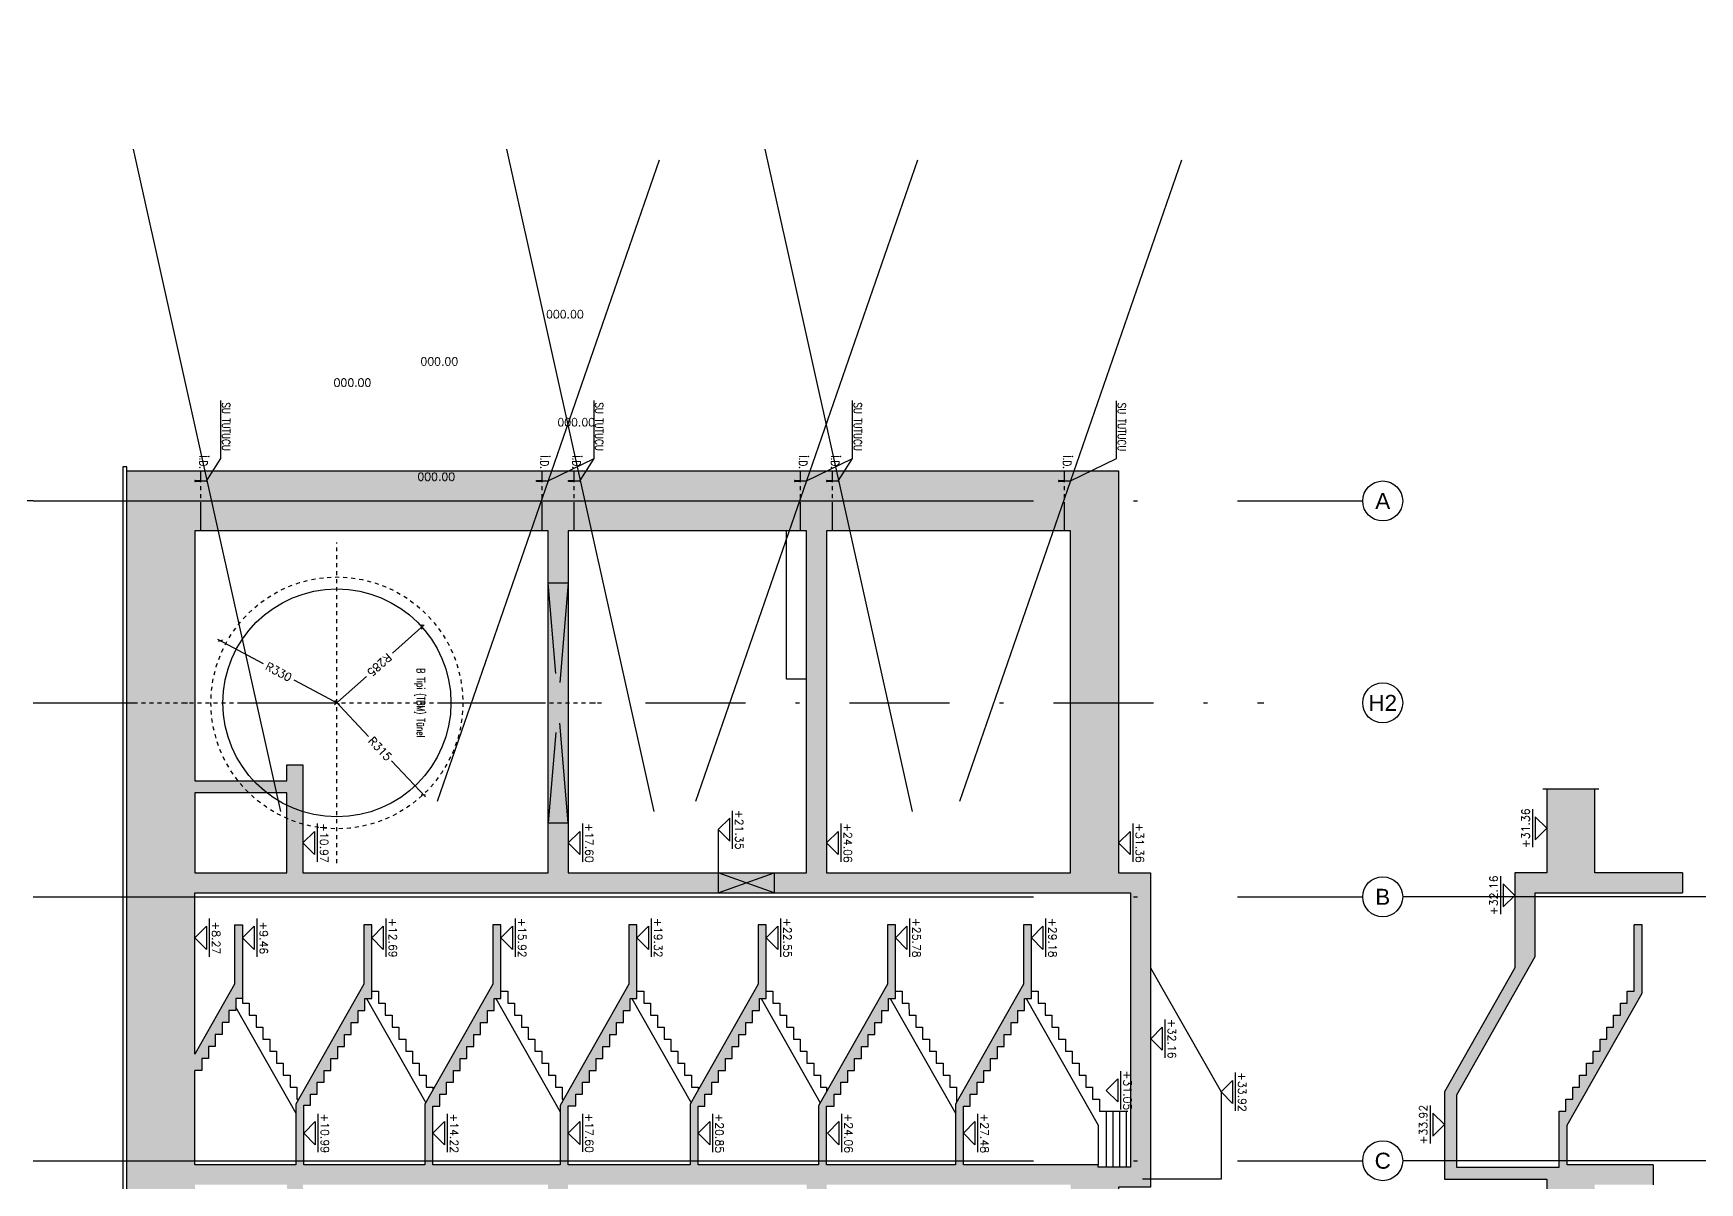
# Model space of a CAD drawing. Header units: millimetres. Extents: x 400392 to 401186, y 4543812 to 4544115.
# Drawn here: x 400827.05 to 400868.7, y 4544017.39 to 4544046.14 of the extents above; entities that cross this region are included whole.
import ezdxf
from ezdxf.enums import TextEntityAlignment as Align

# ---------------------------------------------------------------- set-up
doc = ezdxf.new("R2010")
doc.units = ezdxf.units.MM
for name, pattern in [('ACAD_ISO05W100', [33, 24, -3, 0, -3, 0, -3]), ('AKS', [3, 2.5, -0.25, 0, -0.25]), ('CIZGI', [0.4, 0.25, -0.15]), ('CONTINU', [0]), ('DASHDOT2', [0.5, 0.25, -0.125, 0, -0.125]), ('HIDDEN', [0.375, 0.25, -0.125])]:
    doc.linetypes.add(name, pattern=pattern)
for name, color, linetype in [('aks prota', 2, 'AKS'), ('caks prota', 4, 'Continuous'), ('görünüş prota', 4, 'Continuous'), ('inşaat derzi prota', 11, 'Continuous'), ('kesit prota', 1, 'Continuous'), ('kesit tarama prota', 252, 'Continuous'), ('kot prota', 4, 'Continuous'), ('lkolon prota', 4, 'Continuous'), ('merdiven prota', 2, 'Continuous'), ('not prota', 2, 'Continuous'), ('not yazısı prota', 6, 'Continuous'), ('not çizgisi prota', 4, 'Continuous'), ('PRT-AL-TUNEL_EKSENI', 14, 'DASHDOT2'), ('PRT-CST-rc_level', 6, 'Continuous'), ('PRT-CST-rc_levermark', 4, 'Continuous'), ('st_s_su tutucu', 2, 'Continuous'), ('st_s_ölçü', 4, 'Continuous'), ('taks prota', 7, 'Continuous')]:
    doc.layers.add(name, color=color, linetype=linetype)
doc.styles.add('OLCU', font='romanstw.shx')
doc.styles.get("Standard").update_dxf_attribs({"font": 'Arial.ttf'})
doc.styles.add('TAKS', font='Arial Unicode.ttf')
doc.styles.add('TEXT250', font='romanstw.shx', dxfattribs={"width": 0.8, "height": 25})
doc.styles.add('TSIMPLEX', font='romanstw.shx')
doc.dimstyles.new('1-100', dxfattribs={"dimscale": 0.5, "dimtxt": 2, "dimasz": 7.5, "dimexe": 3, "dimexo": 5, "dimgap": 5, "dimtad": 3, "dimdec": 1, "dimlfac": 2, "dimzin": 9, "dimdsep": 46, "dimtxsty": 'Standard', "dimblk": 'OBLIQUE', "dimcen": 0.09, "dimclrd": 3, "dimclre": 3, "dimclrt": 1, "dimadec": 3, "dimazin": 0, "dimtfac": 1, "dimtdec": 1, "dimtofl": 0, "dimtmove": 0, "dimatfit": 3, "dimfxl": 4, "dimtolj": 1, "dimtzin": 0, "dimarcsym": 0})
doc.dimstyles.new('1-50', dxfattribs={"dimtxt": 10, "dimasz": 4, "dimexe": 4, "dimexo": 8, "dimgap": 4, "dimtad": 1, "dimdec": 1, "dimrnd": 0.05, "dimzin": 9, "dimdsep": 46, "dimtxsty": 'OLCU', "dimblk1": 'OBLIQUE', "dimblk2": 'OBLIQUE', "dimsah": 1, "dimcen": 2, "dimdle": 4, "dimclrd": 4, "dimclre": 4, "dimclrt": 3, "dimadec": 1, "dimazin": 0, "dimtfac": 1, "dimtdec": 1, "dimtix": 1, "dimtmove": 2, "dimatfit": 3, "dimldrblk": 'OBLIQUE', "dimfxl": 1, "dimtvp": 1, "dimtolj": 1, "dimtzin": 1, "dimarcsym": 0})

# ---------------------------------------------------------------- blocks, each defined once
blk = doc.blocks.new('_Oblique')
at = {"layer": 'st_s_ölçü', "lineweight": -2}
blk.add_line((-0.5, -0.5), (0.5, 0.5), dxfattribs=at)
blk = doc.blocks.new('*D49')
at = {"layer": 'Defpoints', "color": 0, "transparency": 16777216}
for p in [(-455.8, 109.6), (-265.8, -102.9)]:
    blk.add_point(p, dxfattribs=at)
at = {"layer": 'st_s_ölçü', "color": 4, "lineweight": -2, "transparency": 16777216}
for p, q in [((-461.1, 115.6), (-389.9, 36)), ((-260.5, -108.8), (-331.6, -29.2))]:
    blk.add_line(p, q, dxfattribs=at)
at = {"layer": 'st_s_ölçü', "color": 4, "lineweight": -2, "transparency": 16777216, "xscale": 8, "yscale": 8, "zscale": 8, "rotation": 131.8058995973175}
blk.add_blockref('_Oblique', (-455.8, 109.6), dxfattribs=at)
at = {"layer": 'st_s_ölçü', "color": 3, "transparency": 16777216, "insert": (-360.8, 3.4), "char_height": 20, "attachment_point": 5, "rotation": 311.8059, "style": 'OLCU'}
blk.add_mtext('\\A1;R285', dxfattribs=at)
blk = doc.blocks.new('*D50')
at = {"layer": 'Defpoints', "color": 0, "transparency": 16777216}
for p in [(-36.3, 113), (-265.8, -102.9)]:
    blk.add_point(p, dxfattribs=at)
at = {"layer": 'st_s_ölçü', "color": 4, "lineweight": -2, "transparency": 16777216}
for p, q in [((-30.5, 118.4), (-120.6, 33.7)), ((-271.6, -108.3), (-181.5, -23.6))]:
    blk.add_line(p, q, dxfattribs=at)
at = {"layer": 'st_s_ölçü', "color": 4, "lineweight": -2, "transparency": 16777216, "xscale": 8, "yscale": 8, "zscale": 8, "rotation": 43.24583088137385}
blk.add_blockref('_Oblique', (-36.3, 113), dxfattribs=at)
at = {"layer": 'st_s_ölçü', "color": 3, "transparency": 16777216, "insert": (-151.1, 5.1), "char_height": 20, "attachment_point": 5, "rotation": 43.2458, "style": 'OLCU'}
blk.add_mtext('\\A1;R315', dxfattribs=at)
blk = doc.blocks.new('*D51')
at = {"layer": 'Defpoints', "color": 0, "transparency": 16777216}
for p in [(-265.8, -102.9), (-421, -394.1)]:
    blk.add_point(p, dxfattribs=at)
at = {"layer": 'lkolon prota', "color": 4, "lineweight": -2, "transparency": 16777216}
for p, q in [((-262, -95.8), (-322.9, -209.9)), ((-424.8, -401.1), (-364, -287))]:
    blk.add_line(p, q, dxfattribs=at)
at = {"layer": 'lkolon prota', "color": 4, "lineweight": -2, "transparency": 16777216, "xscale": 8, "yscale": 8, "zscale": 8, "rotation": 241.9351701811658}
blk.add_blockref('_Oblique', (-421, -394.1), dxfattribs=at)
at = {"layer": 'lkolon prota', "color": 3, "transparency": 16777216, "insert": (-343.4, -248.5), "char_height": 20, "attachment_point": 5, "rotation": 61.9352, "style": 'OLCU'}
blk.add_mtext('\\A1;R330', dxfattribs=at)
blk = doc.blocks.new('KOTK5')
at = {"layer": 'PRT-CST-rc_levermark'}
blk.add_line((217, 160), (-213, 160), dxfattribs=at)
blk.add_lwpolyline([(130, 130), (-130, 130), (0, 0)], close=True, dxfattribs=at)
at = {"layer": 'PRT-CST-rc_level', "style": 'OLCU'}
blk.add_attdef('000.00', text='', height=90, dxfattribs=at).set_placement((0, 193), align=Align.CENTER)
blk = doc.blocks.new('D')
at = {"layer": 'st_s_su tutucu', "linetype": 'CONTINU', "ltscale": 0.2}
for p, q in [((-39987.8, 52508.2), (-39992.6, 52508.2)), ((-39992.6, 52508.2), (-39992.6, 52507.4)), ((-39992.6, 52507.4), (-39990.6, 52506.1)), ((-39990.6, 52498.5), (-39991.5, 52498.5)), ((-39991.5, 52498.5), (-39991.5, 52497.9)), ((-39991.5, 52497.9), (-39990.6, 52497.9)), ((-39990.6, 52488.5), (-39991.5, 52488.5)), ((-39991.5, 52488.5), (-39991.5, 52487.9)), ((-39991.5, 52487.9), (-39990.6, 52487.9)), ((-39990.6, 52506.1), (-39990.6, 52498.5)), ((-39990.6, 52497.9), (-39990.6, 52488.5)), ((-39990.6, 52487.9), (-39990.6, 52478.7)), ((-39989.8, 52506.1), (-39987.8, 52507.4)), ((-39989.8, 52498.5), (-39989.8, 52506.1)), ((-39988.9, 52498.5), (-39989.8, 52498.5)), ((-39989.8, 52488.5), (-39989.8, 52497.9)), ((-39989.8, 52497.9), (-39988.9, 52497.9)), ((-39988.9, 52488.5), (-39989.8, 52488.5)), ((-39989.8, 52478.7), (-39989.8, 52487.9)), ((-39989.8, 52487.9), (-39988.9, 52487.9)), ((-39988.9, 52497.9), (-39988.9, 52498.5)), ((-39988.9, 52487.9), (-39988.9, 52488.5)), ((-39987.8, 52507.4), (-39987.8, 52508.2)), ((-39992.6, 52449), (-39990.6, 52450.3)), ((-39992.6, 52448.2), (-39992.6, 52449)), ((-39987.8, 52448.2), (-39992.6, 52448.2)), ((-39990.6, 52478.7), (-39991.9, 52478.7)), ((-39991.9, 52478.7), (-39991.9, 52477.7)), ((-39991.9, 52477.7), (-39990.6, 52477.7)), ((-39991.5, 52467.9), (-39991.5, 52468.5)), ((-39991.5, 52468.5), (-39990.6, 52468.5)), ((-39990.6, 52467.9), (-39991.5, 52467.9)), ((-39991.5, 52457.9), (-39991.5, 52458.5)), ((-39991.5, 52458.5), (-39990.6, 52458.5)), ((-39990.6, 52457.9), (-39991.5, 52457.9)), ((-39990.6, 52468.5), (-39990.6, 52477.7)), ((-39990.6, 52458.5), (-39990.6, 52467.9)), ((-39990.6, 52450.3), (-39990.6, 52457.9)), ((-39988.5, 52478.7), (-39989.8, 52478.7)), ((-39989.8, 52477.7), (-39988.5, 52477.7)), ((-39989.8, 52477.7), (-39989.8, 52468.5)), ((-39989.8, 52468.5), (-39988.9, 52468.5)), ((-39988.9, 52467.9), (-39989.8, 52467.9)), ((-39989.8, 52467.9), (-39989.8, 52458.5)), ((-39989.8, 52458.5), (-39988.9, 52458.5)), ((-39988.9, 52457.9), (-39989.8, 52457.9)), ((-39989.8, 52457.9), (-39989.8, 52450.3)), ((-39989.8, 52450.3), (-39987.8, 52449)), ((-39988.9, 52468.5), (-39988.9, 52467.9)), ((-39988.9, 52458.5), (-39988.9, 52457.9)), ((-39988.5, 52477.7), (-39988.5, 52478.7)), ((-39987.8, 52449), (-39987.8, 52448.2))]:
    blk.add_line(p, q, dxfattribs=at)
blk = doc.blocks.new('A$C127942D9')
at = {"layer": 'aks prota', "ltscale": 2}
blk.add_line((-265.793, -631.684), (-265.793, 559.681), dxfattribs=at)
at = {"layer": 'aks prota'}
blk.add_line((135.187, -102.854), (-666.774, -102.854), dxfattribs=at)
at = {"layer": 'görünüş prota', "color": 6, "linetype": 'CIZGI', "ltscale": 2}
blk.add_circle((-265.793, -102.854), 315, dxfattribs=at)
at = {"layer": 'görünüş prota', "color": 6}
blk.add_circle((-265.793, -102.854), 285, dxfattribs=at)
at = {"layer": 'not prota', "style": 'TEXT250', "width": 0.7}
blk.add_text('B Tipi (TBM) Tünel', height=20, dxfattribs=at).set_placement((-265.793, 106.819), align=Align.MIDDLE_CENTER)
at = {"layer": 'lkolon prota'}
dim = blk.add_radius_dim(center=(-265.793, -102.854), mpoint=(-421.048, -394.051), dimstyle='1-100', dxfattribs=at)
dim.commit()
dim.dimension.update_dxf_attribs({"geometry": '*D51', "text_midpoint": (-343.421, -248.453), "dimtype": 132})
at = {"layer": 'st_s_ölçü'}
for mpoint, picture, middle in [((-455.777, 109.587), '*D49', (-360.785, 3.366)), ((-36.341, 112.962), '*D50', (-151.067, 5.054))]:
    dim = blk.add_radius_dim(center=(-265.793, -102.854), mpoint=mpoint, dimstyle='1-100', dxfattribs=at)
    dim.commit()
    dim.dimension.update_dxf_attribs({"geometry": picture, "text_midpoint": middle, "dimtype": 132})

msp = doc.modelspace()

# ---------------------------------------------------------------- hatches: boundary and pattern name
at = {"layer": 'kesit tarama prota'}
h = msp.add_hatch(color=256, dxfattribs=at)
h.dxf.hatch_style = 1
h.paths.add_polyline_path([(400854.17557, 4544007.29349), (400854.17557, 4544017.28349), (400854.97557, 4544017.28349), (400854.97557, 4544025.14349), (400854.17557, 4544025.14349), (400854.17557, 4544035.19349), (400829.38557, 4544035.19349), (400829.38557, 4544007.29349)])
h.paths.add_polyline_path([(400831.08557, 4544025.14349), (400831.08557, 4544027.14349), (400833.38557, 4544027.14349), (400833.38557, 4544025.14349)], flags=16)
h.paths.add_polyline_path([(400831.08557, 4544024.64349), (400854.47557, 4544024.64349), (400854.47557, 4544017.78346), (400853.66628, 4544017.78346), (400853.66628, 4544017.84349), (400852.97557, 4544017.84349), (400850.29557, 4544017.84349), (400850.29557, 4544019.30349), (400850.46557, 4544019.30349), (400850.46557, 4544019.60349), (400850.63557, 4544019.60349), (400850.63557, 4544019.90349), (400850.80557, 4544019.90349), (400850.80557, 4544020.20349), (400850.97557, 4544020.20349), (400850.97557, 4544020.50349), (400851.14557, 4544020.50349), (400851.14557, 4544020.80349), (400851.31557, 4544020.80349), (400851.31557, 4544021.10349), (400851.48557, 4544021.10349), (400851.48557, 4544021.40349), (400851.65557, 4544021.40349), (400851.65557, 4544021.70349), (400851.82557, 4544021.70349), (400851.82557, 4544022.00349), (400851.99557, 4544022.00349), (400851.99557, 4544023.84349), (400851.79557, 4544023.84349), (400851.79557, 4544022.35622), (400850.09557, 4544019.35622), (400850.09557, 4544017.84349), (400846.87557, 4544017.84349), (400846.87557, 4544019.30349), (400847.06557, 4544019.30349), (400847.06559, 4544019.60349), (400847.23557, 4544019.60349), (400847.23557, 4544019.90349), (400847.40557, 4544019.90349), (400847.40557, 4544020.20349), (400847.57557, 4544020.20349), (400847.57564, 4544020.50349), (400847.74566, 4544020.50349), (400847.74557, 4544020.80349), (400847.91557, 4544020.80349), (400847.91557, 4544021.10349), (400848.08569, 4544021.10349), (400848.08569, 4544021.40349), (400848.25557, 4544021.40349), (400848.25557, 4544021.70349), (400848.42557, 4544021.70349), (400848.42557, 4544022.00349), (400848.59557, 4544022.00349), (400848.59574, 4544023.84349), (400848.39566, 4544023.84349), (400848.39566, 4544022.35524), (400846.67557, 4544019.3198), (400846.67557, 4544017.84349), (400843.66557, 4544017.84349), (400843.66557, 4544019.30349), (400843.83557, 4544019.30349), (400843.83557, 4544019.60349), (400844.00557, 4544019.60349), (400844.00557, 4544019.90349), (400844.17557, 4544019.90349), (400844.17557, 4544020.20349), (400844.34557, 4544020.20349), (400844.34557, 4544020.50349), (400844.51557, 4544020.50349), (400844.51557, 4544020.80349), (400844.68557, 4544020.80349), (400844.68557, 4544021.10349), (400844.85557, 4544021.10349), (400844.85557, 4544021.40349), (400845.02557, 4544021.40349), (400845.02557, 4544021.70349), (400845.19557, 4544021.70349), (400845.19557, 4544022.00349), (400845.36557, 4544022.00349), (400845.36557, 4544023.84349), (400845.16557, 4544023.84349), (400845.16557, 4544022.35622), (400843.46557, 4544019.35622), (400843.46557, 4544017.84349), (400840.41557, 4544017.84349), (400840.41557, 4544019.31349), (400840.60557, 4544019.31349), (400840.60557, 4544019.60349), (400840.77557, 4544019.60349), (400840.77557, 4544019.90349), (400840.94557, 4544019.90349), (400840.94557, 4544020.20349), (400841.11557, 4544020.20349), (400841.11557, 4544020.50349), (400841.28557, 4544020.50349), (400841.28557, 4544020.80349), (400841.45557, 4544020.80349), (400841.45557, 4544021.10349), (400841.62557, 4544021.10349), (400841.62557, 4544021.40349), (400841.79557, 4544021.40349), (400841.79557, 4544021.70349), (400841.96557, 4544021.70349), (400841.96557, 4544022.00349), (400842.13557, 4544022.00349), (400842.13557, 4544023.84349), (400841.93557, 4544023.84349), (400841.93557, 4544022.35622), (400840.21557, 4544019.32093), (400840.21557, 4544017.84349), (400837.03557, 4544017.84349), (400837.03557, 4544019.30349), (400837.20557, 4544019.30349), (400837.20557, 4544019.60349), (400837.37557, 4544019.60349), (400837.37557, 4544019.90349), (400837.54557, 4544019.90349), (400837.54557, 4544020.20349), (400837.71557, 4544020.20349), (400837.71557, 4544020.50349), (400837.88557, 4544020.50349), (400837.88557, 4544020.80349), (400838.05557, 4544020.80349), (400838.05557, 4544021.10349), (400838.22557, 4544021.10349), (400838.22557, 4544021.40349), (400838.39557, 4544021.40349), (400838.39557, 4544021.70349), (400838.56557, 4544021.70349), (400838.56557, 4544022.00349), (400838.73557, 4544022.00349), (400838.73557, 4544023.84349), (400838.53557, 4544023.84349), (400838.53557, 4544022.35622), (400836.83557, 4544019.35622), (400836.83557, 4544017.84349), (400833.80557, 4544017.84349), (400833.80557, 4544019.32849), (400833.97557, 4544019.32849), (400833.97557, 4544019.60349), (400834.14557, 4544019.60349), (400834.14557, 4544019.90349), (400834.31557, 4544019.90349), (400834.31557, 4544020.20349), (400834.48557, 4544020.20349), (400834.48557, 4544020.50349), (400834.65557, 4544020.50349), (400834.65557, 4544020.80349), (400834.82557, 4544020.80349), (400834.82557, 4544021.10349), (400834.99557, 4544021.10349), (400834.99557, 4544021.40349), (400835.16557, 4544021.40349), (400835.16557, 4544021.70349), (400835.33557, 4544021.70349), (400835.33557, 4544022.00349), (400835.50557, 4544022.00349), (400835.50557, 4544023.84349), (400835.30557, 4544023.84349), (400835.30557, 4544022.35622), (400833.60557, 4544019.35622), (400833.60557, 4544017.84349), (400831.08557, 4544017.84349), (400831.08557, 4544020.20349), (400831.25557, 4544020.20349), (400831.25557, 4544020.50349), (400831.42557, 4544020.50349), (400831.42557, 4544020.80349), (400831.59557, 4544020.80349), (400831.59557, 4544021.10349), (400831.76557, 4544021.10349), (400831.76557, 4544021.40349), (400831.93557, 4544021.40349), (400831.93557, 4544021.70349), (400832.10557, 4544021.70349), (400832.10557, 4544022.00349), (400832.27557, 4544022.00349), (400832.27557, 4544023.84349), (400832.07557, 4544023.84349), (400832.07557, 4544022.35622), (400831.08557, 4544020.60916)], flags=16)
h.paths.add_polyline_path([(400831.08557, 4544027.44349), (400831.08557, 4544033.69349), (400839.91557, 4544033.69349), (400839.91557, 4544025.14349), (400833.78557, 4544025.14349), (400833.78557, 4544027.84349), (400833.38557, 4544027.84349), (400833.38557, 4544027.44349)], flags=16)
h.paths.add_polyline_path([(400831.08557, 4544017.34349), (400833.38557, 4544017.34349), (400833.38557, 4544015.34349), (400831.08557, 4544015.34349)], flags=16)
h.paths.add_polyline_path([(400833.78557, 4544017.34349), (400839.91557, 4544017.34349), (400839.91557, 4544008.79349), (400831.08557, 4544008.79349), (400831.08557, 4544015.04349), (400833.38557, 4544015.04349), (400833.38557, 4544014.64349), (400833.78557, 4544014.64349)], flags=16)
h.paths.add_polyline_path([(400840.41557, 4544025.14349), (400840.41557, 4544033.69349), (400846.37557, 4544033.69349), (400846.37557, 4544025.14349)], flags=16)
h.paths.add_polyline_path([(400840.41557, 4544017.34349), (400846.37557, 4544017.34349), (400846.37557, 4544008.79349), (400840.41557, 4544008.79349)], flags=16)
h.paths.add_polyline_path([(400846.87557, 4544025.14349), (400846.87557, 4544033.69349), (400852.97557, 4544033.69349), (400852.97557, 4544025.14349)], flags=16)
h.paths.add_polyline_path([(400846.87557, 4544017.34349), (400852.97557, 4544017.34349), (400852.97557, 4544008.79349), (400846.87557, 4544008.79349)], flags=16)
h = msp.add_hatch(color=256, dxfattribs=at)
h.dxf.hatch_style = 1
h.paths.add_polyline_path([(400866.07906, 4544027.24142), (400864.87906, 4544027.24142), (400864.87906, 4544025.14353), (400864.07958, 4544025.14353), (400864.07713, 4544022.76581), (400862.31906, 4544019.66334), (400862.31906, 4544017.48301), (400864.87906, 4544017.48301), (400864.87906, 4544014.49954), (400866.07906, 4544014.49954), (400866.07906, 4544017.34353), (400867.54097, 4544017.34353), (400867.54097, 4544017.84353), (400865.38836, 4544017.84353), (400865.38836, 4544018.83076), (400867.25855, 4544022.13076), (400867.25855, 4544023.84353), (400867.05855, 4544023.84353), (400867.05855, 4544022.18349), (400866.88853, 4544022.18349), (400866.88853, 4544021.88349), (400866.71851, 4544021.88349), (400866.71851, 4544021.58349), (400866.54849, 4544021.58349), (400866.54849, 4544021.28349), (400866.37848, 4544021.28349), (400866.37848, 4544020.98349), (400866.20846, 4544020.98349), (400866.20846, 4544020.68349), (400866.03844, 4544020.68349), (400866.03844, 4544020.38349), (400865.86843, 4544020.38349), (400865.86843, 4544020.08349), (400865.69841, 4544020.08349), (400865.69841, 4544019.78349), (400865.52839, 4544019.78349), (400865.52839, 4544019.48349), (400865.35837, 4544019.48349), (400865.35837, 4544019.18349), (400865.18836, 4544019.18349), (400865.18836, 4544017.78349), (400862.61906, 4544017.78349), (400862.61906, 4544019.58425), (400864.57741, 4544023.04016), (400864.57906, 4544024.64353), (400868.26798, 4544024.64353), (400868.26798, 4544025.14353), (400866.07906, 4544025.14353)])

# ---------------------------------------------------------------- linework, layer by layer
at = {"layer": 'aks prota', "ltscale": 10}
for p, q in [((400827.04675, 4544034.44349), (400661.13085, 4544035.49433)), ((400827.04675, 4544034.44349), (400860.27724, 4544034.44349)), ((400827.04675, 4544024.54349), (400860.27724, 4544024.54349)), ((400884.75173, 4544024.54353), (400861.27724, 4544024.54353)), ((400827.04675, 4544017.94349), (400860.27724, 4544017.94349)), ((400884.75173, 4544017.94353), (400861.27724, 4544017.94353))]:
    msp.add_line(p, q, dxfattribs=at)
at = {"layer": 'caks prota', "ltscale": 0.05}
for centre in [(400860.77724, 4544034.44353), (400860.77724, 4544029.39353), (400860.77724, 4544024.54353), (400860.77724, 4544017.94353)]:
    msp.add_circle(centre, 0.5, dxfattribs=at)
at = {"layer": 'görünüş prota'}
msp.add_lwpolyline([(400829.38557, 4544035.19349), (400829.38557, 4544035.29349), (400829.28557, 4544035.29349), (400829.28557, 4544007.19349), (400829.38557, 4544007.19349), (400829.38557, 4544007.29349)], dxfattribs=at)
at = {"layer": 'görünüş prota', "color": 4}
for points in [[(400846.37557, 4544029.98349), (400845.87557, 4544029.98349), (400845.87557, 4544033.69349)], [(400854.97557, 4544022.76919), (400856.73557, 4544019.66331), (400856.73557, 4544017.48346), (400854.77557, 4544017.48349)], [(400832.27557, 4544022.00349), (400832.27557, 4544021.88346), (400832.44557, 4544021.88346), (400832.44557, 4544021.58346), (400832.61557, 4544021.58346), (400832.61557, 4544021.28349), (400832.78557, 4544021.28346), (400832.78557, 4544020.98349), (400832.95557, 4544020.98346), (400832.95557, 4544020.68349), (400833.12557, 4544020.68346), (400833.12557, 4544020.38346), (400833.29557, 4544020.38349), (400833.29557, 4544020.08346), (400833.46557, 4544020.08346), (400833.46557, 4544019.78349), (400833.63557, 4544019.78346), (400833.63557, 4544019.48349), (400833.67769, 4544019.48349)], [(400835.37767, 4544022.00349), (400836.85668, 4544019.39347)], [(400835.50557, 4544022.18349), (400835.67557, 4544022.18349), (400835.67557, 4544021.88349), (400835.84557, 4544021.88349), (400835.84557, 4544021.58349), (400836.01557, 4544021.58349), (400836.01557, 4544021.28349), (400836.18557, 4544021.28349), (400836.18557, 4544020.98349), (400836.35557, 4544020.98349), (400836.35557, 4544020.68349), (400836.52557, 4544020.68349), (400836.52557, 4544020.38349), (400836.69557, 4544020.38349), (400836.69557, 4544020.08349), (400836.86557, 4544020.08349), (400836.86557, 4544019.78349), (400837.03557, 4544019.78349), (400837.03557, 4544019.70916)], [(400838.60767, 4544022.00349), (400840.21557, 4544019.16602)], [(400838.73557, 4544022.18349), (400838.90557, 4544022.18349), (400838.90557, 4544021.88346), (400839.07557, 4544021.88346), (400839.07557, 4544021.58346), (400839.24557, 4544021.58346), (400839.24557, 4544021.28346), (400839.41557, 4544021.28346), (400839.41557, 4544020.98346), (400839.58557, 4544020.98349), (400839.58557, 4544020.68346), (400839.75557, 4544020.68346), (400839.75557, 4544020.38349), (400839.92557, 4544020.38346), (400839.92557, 4544020.08346), (400840.09557, 4544020.08346), (400840.09557, 4544019.78346), (400840.26557, 4544019.78346), (400840.26557, 4544019.48349), (400840.30769, 4544019.48349)], [(400842.00767, 4544022.00349), (400843.48668, 4544019.39347)], [(400842.13557, 4544022.18346), (400842.30557, 4544022.18346), (400842.30557, 4544021.88346), (400842.47557, 4544021.88346), (400842.47557, 4544021.58346), (400842.64557, 4544021.58349), (400842.64557, 4544021.28346), (400842.81557, 4544021.28346), (400842.81557, 4544020.98346), (400842.98557, 4544020.98346), (400842.98557, 4544020.68346), (400843.15557, 4544020.68346), (400843.15557, 4544020.38346), (400843.32557, 4544020.38346), (400843.32557, 4544020.08349), (400843.49557, 4544020.08349), (400843.49557, 4544019.78349), (400843.66557, 4544019.78346), (400843.66557, 4544019.70916)], [(400845.23767, 4544022.00349), (400846.717, 4544019.39291)], [(400845.36557, 4544022.18349), (400845.53557, 4544022.18349), (400845.53557, 4544021.88346), (400845.70557, 4544021.88346), (400845.70557, 4544021.58346), (400845.87557, 4544021.58346), (400845.87557, 4544021.28349), (400846.04557, 4544021.28346), (400846.04557, 4544020.98346), (400846.21557, 4544020.98346), (400846.21557, 4544020.68349), (400846.38557, 4544020.68346), (400846.38557, 4544020.38346), (400846.55557, 4544020.38346), (400846.55557, 4544020.08349), (400846.72557, 4544020.08349), (400846.72557, 4544019.78349), (400846.87557, 4544019.78349), (400846.87557, 4544019.67274)], [(400848.46767, 4544022.00349), (400850.09557, 4544019.13073)], [(400848.59557, 4544022.18346), (400848.76576, 4544022.18346), (400848.76576, 4544021.88346), (400848.93557, 4544021.88346), (400848.93578, 4544021.58346), (400849.10557, 4544021.58346), (400849.10557, 4544021.28346), (400849.27557, 4544021.28346), (400849.27557, 4544020.98346), (400849.44557, 4544020.98346), (400849.44557, 4544020.68346), (400849.61557, 4544020.68346), (400849.61557, 4544020.38346), (400849.78557, 4544020.38346), (400849.78557, 4544020.08346), (400849.95557, 4544020.08346), (400849.95588, 4544019.78346), (400850.12557, 4544019.78346), (400850.12557, 4544019.40916)], [(400851.86829, 4544022.00349), (400853.66628, 4544018.83058), (400853.66628, 4544017.84349)], [(400851.99609, 4544022.18346), (400852.16557, 4544022.18346), (400852.1661, 4544021.88346), (400852.33557, 4544021.88346), (400852.33557, 4544021.58346), (400852.50557, 4544021.58346), (400852.50557, 4544021.28346), (400852.67557, 4544021.28349), (400852.67557, 4544020.98346), (400852.84617, 4544020.98346), (400852.84617, 4544020.68346), (400853.01619, 4544020.68346), (400853.01619, 4544020.38346), (400853.18621, 4544020.38346), (400853.18621, 4544020.08346), (400853.35622, 4544020.08346), (400853.35622, 4544019.78346), (400853.52624, 4544019.78346), (400853.52624, 4544019.48346), (400853.69626, 4544019.48346), (400853.69626, 4544019.18346), (400853.86628, 4544019.18346), (400853.86628, 4544017.78346)], [(400832.10557, 4544021.77779), (400833.60557, 4544019.13073)], [(400853.86628, 4544019.18346), (400854.40748, 4544019.18346)], [(400854.03628, 4544017.78346), (400854.03628, 4544019.18346)], [(400854.20628, 4544017.78346), (400854.20628, 4544019.18346)], [(400854.37628, 4544017.78346), (400854.37628, 4544019.18346)]]:
    msp.add_lwpolyline(points, dxfattribs=at)
at = {"layer": 'inşaat derzi prota', "linetype": 'ACAD_ISO05W100', "ltscale": 0.03}
for points in [[(400831.23557, 4544033.69349), (400831.23557, 4544035.19349)], [(400839.76557, 4544033.69349), (400839.76557, 4544035.19349)], [(400840.56557, 4544033.69349), (400840.56557, 4544035.19349)], [(400846.22557, 4544033.69349), (400846.22557, 4544035.19349)], [(400847.02557, 4544033.69349), (400847.02557, 4544035.19349)], [(400852.82557, 4544033.69349), (400852.82557, 4544035.19349)]]:
    msp.add_lwpolyline(points, dxfattribs=at)
at = {"layer": 'kesit prota'}
msp.add_line((400867.25855, 4544023.84353), (400867.05855, 4544023.84353), dxfattribs=at)
at = {"layer": 'kesit prota', "color": 1}
for points in [[(400854.17557, 4544017.28349), (400854.17557, 4544007.29349), (400829.38557, 4544007.29349), (400829.38557, 4544035.19349), (400854.17557, 4544035.19349), (400854.17557, 4544025.14349), (400854.97557, 4544025.14349), (400854.97557, 4544017.28349)], [(400839.91557, 4544033.69349), (400831.08557, 4544033.69349), (400831.08557, 4544027.44349), (400833.38557, 4544027.44349), (400833.38557, 4544027.84349), (400833.78557, 4544027.84349), (400833.78557, 4544025.14349), (400839.91557, 4544025.14349)], [(400846.37557, 4544033.69349), (400840.41557, 4544033.69349), (400840.41557, 4544025.14349), (400846.37557, 4544025.14349)], [(400852.97557, 4544033.69349), (400846.87557, 4544033.69349), (400846.87557, 4544025.14349), (400852.97557, 4544025.14349)], [(400833.38557, 4544027.14349), (400831.08557, 4544027.14349), (400831.08557, 4544025.14349), (400833.38557, 4544025.14349)]]:
    msp.add_lwpolyline(points, close=True, dxfattribs=at)
for points in [[(400864.87906, 4544027.24142), (400864.87906, 4544025.14353), (400864.07958, 4544025.14353), (400864.07713, 4544022.76581), (400862.31906, 4544019.66334), (400862.31906, 4544017.48301), (400864.87906, 4544017.48301), (400864.87906, 4544014.49954)], [(400868.26798, 4544025.14353), (400866.07906, 4544025.14353), (400866.07906, 4544027.24142)], [(400864.57906, 4544024.64353), (400868.26798, 4544024.64353)], [(400867.54097, 4544017.84353), (400865.38836, 4544017.84353)]]:
    msp.add_lwpolyline(points, dxfattribs=at)
at = {"layer": 'kesit prota'}
for points in [[(400832.07557, 4544023.84349), (400832.07557, 4544022.35622), (400831.08557, 4544020.60916), (400831.08557, 4544024.64349), (400854.47557, 4544024.64349), (400854.47557, 4544017.78346), (400853.66628, 4544017.78346), (400853.66628, 4544017.84349), (400852.97557, 4544017.84349), (400852.97557, 4544017.84349), (400850.29557, 4544017.84349), (400850.29557, 4544019.30349), (400850.46557, 4544019.30349), (400850.46557, 4544019.60349), (400850.63557, 4544019.60349), (400850.63557, 4544019.90349), (400850.80557, 4544019.90349), (400850.80557, 4544020.20349), (400850.97557, 4544020.20349), (400850.97557, 4544020.50349), (400851.14557, 4544020.50349), (400851.14557, 4544020.80349), (400851.31557, 4544020.80349), (400851.31557, 4544021.10349), (400851.48557, 4544021.10349), (400851.48557, 4544021.40349), (400851.65557, 4544021.40349), (400851.65557, 4544021.70349), (400851.82557, 4544021.70349), (400851.82557, 4544022.00349), (400851.99557, 4544022.00349), (400851.99557, 4544023.84349), (400851.79557, 4544023.84349), (400851.79557, 4544022.35622), (400850.09557, 4544019.35622), (400850.09557, 4544017.84349), (400846.87557, 4544017.84349), (400846.87557, 4544019.30349), (400847.06557, 4544019.30349), (400847.06559, 4544019.60349), (400847.23557, 4544019.60349), (400847.23557, 4544019.90349), (400847.40557, 4544019.90349), (400847.40557, 4544020.20349), (400847.57557, 4544020.20349), (400847.57564, 4544020.50349), (400847.74566, 4544020.50349), (400847.74557, 4544020.80349), (400847.91557, 4544020.80349), (400847.91557, 4544021.10349), (400848.08569, 4544021.10349), (400848.08569, 4544021.40349), (400848.25557, 4544021.40349), (400848.25557, 4544021.70349), (400848.42557, 4544021.70349), (400848.42557, 4544022.00349), (400848.59557, 4544022.00349), (400848.59574, 4544023.84349), (400848.39566, 4544023.84349), (400848.39566, 4544022.35524), (400846.67557, 4544019.3198), (400846.67557, 4544017.84349), (400843.66557, 4544017.84349), (400843.66557, 4544019.30349), (400843.83557, 4544019.30349), (400843.83557, 4544019.60349), (400844.00557, 4544019.60349), (400844.00557, 4544019.90349), (400844.17557, 4544019.90349), (400844.17557, 4544020.20349), (400844.34557, 4544020.20349), (400844.34557, 4544020.50349), (400844.51557, 4544020.50349), (400844.51557, 4544020.80349), (400844.68557, 4544020.80349), (400844.68557, 4544021.10349), (400844.85557, 4544021.10349), (400844.85557, 4544021.40349), (400845.02557, 4544021.40349), (400845.02557, 4544021.70349), (400845.19557, 4544021.70349), (400845.19557, 4544022.00349), (400845.36557, 4544022.00349), (400845.36557, 4544023.84349), (400845.16557, 4544023.84349), (400845.16557, 4544022.35622), (400843.46557, 4544019.35622), (400843.46557, 4544017.84349), (400840.41557, 4544017.84349), (400840.41557, 4544019.31349), (400840.60557, 4544019.31349), (400840.60557, 4544019.60349), (400840.77557, 4544019.60349), (400840.77557, 4544019.90349), (400840.94557, 4544019.90349), (400840.94557, 4544020.20349), (400841.11557, 4544020.20349), (400841.11557, 4544020.50349), (400841.28557, 4544020.50349), (400841.28557, 4544020.80349), (400841.45557, 4544020.80349), (400841.45557, 4544021.10349), (400841.62557, 4544021.10349), (400841.62557, 4544021.40349), (400841.79557, 4544021.40349), (400841.79557, 4544021.70349), (400841.96557, 4544021.70349), (400841.96557, 4544022.00349), (400842.13557, 4544022.00349), (400842.13557, 4544023.84349), (400841.93557, 4544023.84349), (400841.93557, 4544022.35622), (400840.21557, 4544019.32093), (400840.21557, 4544017.84349), (400837.03557, 4544017.84349), (400837.03557, 4544019.30349), (400837.20557, 4544019.30349), (400837.20557, 4544019.60349), (400837.37557, 4544019.60349), (400837.37557, 4544019.90349), (400837.54557, 4544019.90349), (400837.54557, 4544020.20349), (400837.71557, 4544020.20349), (400837.71557, 4544020.50349), (400837.88557, 4544020.50349), (400837.88557, 4544020.80349), (400838.05557, 4544020.80349), (400838.05557, 4544021.10349), (400838.22557, 4544021.10349), (400838.22557, 4544021.40349), (400838.39557, 4544021.40349), (400838.39557, 4544021.70349), (400838.56557, 4544021.70349), (400838.56557, 4544022.00349), (400838.73557, 4544022.00349), (400838.73557, 4544023.84349), (400838.53557, 4544023.84349), (400838.53557, 4544022.35622), (400836.83557, 4544019.35622), (400836.83557, 4544017.84349), (400833.80557, 4544017.84349), (400833.80557, 4544019.32849), (400833.97557, 4544019.32849), (400833.97557, 4544019.60349), (400834.14557, 4544019.60349), (400834.14557, 4544019.90349), (400834.31557, 4544019.90349), (400834.31557, 4544020.20349), (400834.48557, 4544020.20349), (400834.48557, 4544020.50349), (400834.65557, 4544020.50349), (400834.65557, 4544020.80349), (400834.82557, 4544020.80349), (400834.82557, 4544021.10349), (400834.99557, 4544021.10349), (400834.99557, 4544021.40349), (400835.16557, 4544021.40349), (400835.16557, 4544021.70349), (400835.33557, 4544021.70349), (400835.33557, 4544022.00349), (400835.50557, 4544022.00349), (400835.50557, 4544023.84349), (400835.30557, 4544023.84349), (400835.30557, 4544022.35622), (400833.60557, 4544019.35622), (400833.60557, 4544017.84349), (400831.08557, 4544017.84349), (400831.08557, 4544020.20349)], [(400864.57906, 4544024.64353), (400864.57741, 4544023.04016), (400862.61906, 4544019.58425), (400862.61906, 4544017.78349), (400865.18836, 4544017.78349), (400865.18836, 4544019.18349), (400865.35837, 4544019.18349), (400865.35837, 4544019.48349), (400865.52839, 4544019.48349), (400865.52839, 4544019.78349), (400865.69841, 4544019.78349), (400865.69841, 4544020.08349), (400865.86843, 4544020.08349), (400865.86843, 4544020.38349), (400866.03844, 4544020.38349), (400866.03844, 4544020.68349), (400866.20846, 4544020.68349), (400866.20846, 4544020.98349), (400866.37848, 4544020.98349), (400866.37848, 4544021.28349), (400866.54849, 4544021.28349), (400866.54849, 4544021.58349), (400866.71851, 4544021.58349), (400866.71851, 4544021.88349), (400866.88853, 4544021.88349), (400866.88853, 4544022.18349), (400867.05855, 4544022.18349), (400867.05855, 4544023.84353)], [(400832.27557, 4544023.84349), (400832.27557, 4544022.00349), (400832.10557, 4544022.00349), (400832.10557, 4544021.70349), (400831.93557, 4544021.70349), (400831.93557, 4544021.40349), (400831.76557, 4544021.40349), (400831.76557, 4544021.10349), (400831.59557, 4544021.10349), (400831.59557, 4544020.80349), (400831.42557, 4544020.80349), (400831.42557, 4544020.50349), (400831.25557, 4544020.50349), (400831.25557, 4544020.20349), (400831.08557, 4544020.20349)], [(400832.07557, 4544023.84349), (400832.27557, 4544023.84349)], [(400865.38836, 4544017.84353), (400865.38836, 4544018.83076), (400867.25855, 4544022.13076), (400867.25855, 4544023.84353)]]:
    msp.add_lwpolyline(points, dxfattribs=at)
at = {"layer": 'kot prota', "linetype": 'CONTINU', "ltscale": 0.1}
msp.add_lwpolyline([(400844.16557, 4544026.223), (400844.16557, 4544025.14349)], dxfattribs=at)
at = {"layer": 'merdiven prota', "linetype": 'HIDDEN', "ltscale": 10}
for points in [[(400839.91557, 4544032.39349), (400840.41557, 4544032.39349), (400839.91557, 4544026.39349), (400840.41557, 4544026.39349), (400839.91557, 4544032.39349)], [(400864.77906, 4544027.24142), (400866.17906, 4544027.24142)], [(400845.56557, 4544025.14349), (400845.56557, 4544024.64349), (400844.16557, 4544025.14349), (400844.16557, 4544024.64349), (400845.56557, 4544025.14349)], [(400868.26798, 4544025.14353), (400868.26798, 4544024.64353)], [(400867.54097, 4544017.84353), (400867.54097, 4544017.34353)]]:
    msp.add_lwpolyline(points, dxfattribs=at)
at = {"layer": 'PRT-AL-TUNEL_EKSENI', "ltscale": 10}
msp.add_line((400827.04675, 4544029.39349), (400857.8042, 4544029.39349), dxfattribs=at)

# ---------------------------------------------------------------- block references
at = {"layer": 'aks prota', "ltscale": 10, "xscale": 0.01, "yscale": 0.01, "zscale": 0.01, "rotation": 270}
msp.add_blockref('A$C127942D9', (400835.66411, 4544026.73556), dxfattribs=at)
at = {"layer": 'kot prota', "linetype": 'CONTINU', "ltscale": 0.1, "xscale": 0.002222222222222222, "yscale": 0.002222222222222222, "zscale": 0.002222222222222222}
for p, rotation, values in [((400844.16557, 4544026.223), 270, {'000.00': '+21.35'}), ((400864.87906, 4544026.25661), 90, {'000.00': '+31.36'}), ((400864.07893, 4544024.57972), 90, {'000.00': '+32.16'}), ((400862.31906, 4544018.84489), 90, {'000.00': '+33.92'})]:
    msp.add_blockref('KOTK5', p, dxfattribs=dict(at, rotation=rotation)).add_auto_attribs(values)
at = {"layer": 'kot prota', "linetype": 'CONTINU', "ltscale": 0.1}
ref = msp.add_blockref('KOTK5', (400833.78557, 4544025.89171), dxfattribs=dict(at, xscale=-0.002222222222222222, yscale=0.002222222222222222, zscale=0.002222222222222222, rotation=269.9999999999036))
ref.add_attrib('000.00', '+10.97', dxfattribs={"layer": 'PRT-CST-rc_level', "height": 0.2, "rotation": 270, "style": 'OLCU'}).set_placement((400834.21477, 4544025.89171), align=Align.CENTER)
ref = msp.add_blockref('KOTK5', (400840.41557, 4544025.89171), dxfattribs=dict(at, xscale=-0.002222222222222222, yscale=0.002222222222222222, zscale=0.002222222222222222, rotation=269.9999999999036))
ref.add_attrib('000.00', '+17.60', dxfattribs={"layer": 'PRT-CST-rc_level', "height": 0.2, "rotation": 270, "style": 'OLCU'}).set_placement((400840.84477, 4544025.89171), align=Align.CENTER)
ref = msp.add_blockref('KOTK5', (400846.87557, 4544025.89171), dxfattribs=dict(at, xscale=-0.002222222222222222, yscale=0.002222222222222222, zscale=0.002222222222222222, rotation=269.9999999999036))
ref.add_attrib('000.00', '+24.06', dxfattribs={"layer": 'PRT-CST-rc_level', "height": 0.2, "rotation": 270, "style": 'OLCU'}).set_placement((400847.30477, 4544025.89171), align=Align.CENTER)
ref = msp.add_blockref('KOTK5', (400854.17557, 4544025.89171), dxfattribs=dict(at, xscale=-0.002222222222222222, yscale=0.002222222222222222, zscale=0.002222222222222222, rotation=269.9999999999036))
ref.add_attrib('000.00', '+31.36', dxfattribs={"layer": 'PRT-CST-rc_level', "height": 0.2, "rotation": 270, "style": 'OLCU'}).set_placement((400854.60477, 4544025.89171), align=Align.CENTER)
ref = msp.add_blockref('KOTK5', (400831.08557, 4544023.51784), dxfattribs=dict(at, xscale=-0.002222222222222222, yscale=0.002222222222222222, zscale=0.002222222222222222, rotation=269.9999999999036))
ref.add_attrib('000.00', '+8.27', dxfattribs={"layer": 'PRT-CST-rc_level', "height": 0.2, "rotation": 270, "style": 'OLCU'}).set_placement((400831.51477, 4544023.51784), align=Align.CENTER)
ref = msp.add_blockref('KOTK5', (400832.27557, 4544023.51784), dxfattribs=dict(at, xscale=-0.002222222222222222, yscale=0.002222222222222222, zscale=0.002222222222222222, rotation=269.9999999999036))
ref.add_attrib('000.00', '+9.46', dxfattribs={"layer": 'PRT-CST-rc_level', "height": 0.2, "rotation": 270, "style": 'OLCU'}).set_placement((400832.70477, 4544023.51784), align=Align.CENTER)
ref = msp.add_blockref('KOTK5', (400835.50557, 4544023.51784), dxfattribs=dict(at, xscale=-0.002222222222222222, yscale=0.002222222222222222, zscale=0.002222222222222222, rotation=269.9999999999036))
ref.add_attrib('000.00', '+12.69', dxfattribs={"layer": 'PRT-CST-rc_level', "height": 0.2, "rotation": 270, "style": 'OLCU'}).set_placement((400835.93477, 4544023.51784), align=Align.CENTER)
ref = msp.add_blockref('KOTK5', (400838.73557, 4544023.51784), dxfattribs=dict(at, xscale=-0.002222222222222222, yscale=0.002222222222222222, zscale=0.002222222222222222, rotation=269.9999999999036))
ref.add_attrib('000.00', '+15.92', dxfattribs={"layer": 'PRT-CST-rc_level', "height": 0.2, "rotation": 270, "style": 'OLCU'}).set_placement((400839.16477, 4544023.51784), align=Align.CENTER)
ref = msp.add_blockref('KOTK5', (400842.13557, 4544023.51784), dxfattribs=dict(at, xscale=-0.002222222222222222, yscale=0.002222222222222222, zscale=0.002222222222222222, rotation=269.9999999999036))
ref.add_attrib('000.00', '+19.32', dxfattribs={"layer": 'PRT-CST-rc_level', "height": 0.2, "rotation": 270, "style": 'OLCU'}).set_placement((400842.56477, 4544023.51784), align=Align.CENTER)
ref = msp.add_blockref('KOTK5', (400845.36557, 4544023.51784), dxfattribs=dict(at, xscale=-0.002222222222222222, yscale=0.002222222222222222, zscale=0.002222222222222222, rotation=269.9999999999036))
ref.add_attrib('000.00', '+22.55', dxfattribs={"layer": 'PRT-CST-rc_level', "height": 0.2, "rotation": 270, "style": 'OLCU'}).set_placement((400845.79477, 4544023.51784), align=Align.CENTER)
ref = msp.add_blockref('KOTK5', (400848.59557, 4544023.51784), dxfattribs=dict(at, xscale=-0.002222222222222222, yscale=0.002222222222222222, zscale=0.002222222222222222, rotation=269.9999999999036))
ref.add_attrib('000.00', '+25.78', dxfattribs={"layer": 'PRT-CST-rc_level', "height": 0.2, "rotation": 270, "style": 'OLCU'}).set_placement((400849.02477, 4544023.51784), align=Align.CENTER)
ref = msp.add_blockref('KOTK5', (400851.99557, 4544023.51784), dxfattribs=dict(at, xscale=-0.002222222222222222, yscale=0.002222222222222222, zscale=0.002222222222222222, rotation=269.9999999999036))
ref.add_attrib('000.00', '+29.18', dxfattribs={"layer": 'PRT-CST-rc_level', "height": 0.2, "rotation": 270, "style": 'OLCU'}).set_placement((400852.42477, 4544023.51784), align=Align.CENTER)
ref = msp.add_blockref('KOTK5', (400854.97816, 4544020.99349), dxfattribs=dict(at, xscale=-0.002222222222222222, yscale=0.002222222222222222, zscale=0.002222222222222222, rotation=269.9999999999036))
ref.add_attrib('000.00', '+32.16', dxfattribs={"layer": 'PRT-CST-rc_level', "height": 0.2, "rotation": 270, "style": 'OLCU'}).set_placement((400855.40736, 4544020.99349), align=Align.CENTER)
ref = msp.add_blockref('KOTK5', (400853.86628, 4544019.70108), dxfattribs=dict(at, xscale=-0.002222222222222222, yscale=0.002222222222222222, zscale=0.002222222222222222, rotation=269.9999999999036))
ref.add_attrib('000.00', '+31.05', dxfattribs={"layer": 'PRT-CST-rc_level', "height": 0.2, "rotation": 270, "style": 'OLCU'}).set_placement((400854.29547, 4544019.70108), align=Align.CENTER)
ref = msp.add_blockref('KOTK5', (400856.73557, 4544019.66331), dxfattribs=dict(at, xscale=-0.002222222222222222, yscale=0.002222222222222222, zscale=0.002222222222222222, rotation=269.9999999999036))
ref.add_attrib('000.00', '+33.92', dxfattribs={"layer": 'PRT-CST-rc_level', "height": 0.2, "rotation": 270, "style": 'OLCU'}).set_placement((400857.16477, 4544019.66331), align=Align.CENTER)
ref = msp.add_blockref('KOTK5', (400833.80557, 4544018.63152), dxfattribs=dict(at, xscale=-0.002222222222222222, yscale=0.002222222222222222, zscale=0.002222222222222222, rotation=269.9999999999036))
ref.add_attrib('000.00', '+10.99', dxfattribs={"layer": 'PRT-CST-rc_level', "height": 0.2, "rotation": 270, "style": 'OLCU'}).set_placement((400834.23477, 4544018.63152), align=Align.CENTER)
ref = msp.add_blockref('KOTK5', (400837.03557, 4544018.63152), dxfattribs=dict(at, xscale=-0.002222222222222222, yscale=0.002222222222222222, zscale=0.002222222222222222, rotation=269.9999999999036))
ref.add_attrib('000.00', '+14.22', dxfattribs={"layer": 'PRT-CST-rc_level', "height": 0.2, "rotation": 270, "style": 'OLCU'}).set_placement((400837.46477, 4544018.63152), align=Align.CENTER)
ref = msp.add_blockref('KOTK5', (400840.41557, 4544018.63526), dxfattribs=dict(at, xscale=-0.002222222222222222, yscale=0.002222222222222222, zscale=0.002222222222222222, rotation=269.9999999999036))
ref.add_attrib('000.00', '+17.60', dxfattribs={"layer": 'PRT-CST-rc_level', "height": 0.2, "rotation": 270, "style": 'OLCU'}).set_placement((400840.84477, 4544018.63526), align=Align.CENTER)
ref = msp.add_blockref('KOTK5', (400843.66557, 4544018.63152), dxfattribs=dict(at, xscale=-0.002222222222222222, yscale=0.002222222222222222, zscale=0.002222222222222222, rotation=269.9999999999036))
ref.add_attrib('000.00', '+20.85', dxfattribs={"layer": 'PRT-CST-rc_level', "height": 0.2, "rotation": 270, "style": 'OLCU'}).set_placement((400844.09477, 4544018.63152), align=Align.CENTER)
ref = msp.add_blockref('KOTK5', (400846.89557, 4544018.63152), dxfattribs=dict(at, xscale=-0.002222222222222222, yscale=0.002222222222222222, zscale=0.002222222222222222, rotation=269.9999999999036))
ref.add_attrib('000.00', '+24.06', dxfattribs={"layer": 'PRT-CST-rc_level', "height": 0.2, "rotation": 270, "style": 'OLCU'}).set_placement((400847.32477, 4544018.63152), align=Align.CENTER)
ref = msp.add_blockref('KOTK5', (400850.29557, 4544018.63152), dxfattribs=dict(at, xscale=-0.002222222222222222, yscale=0.002222222222222222, zscale=0.002222222222222222, rotation=269.9999999999036))
ref.add_attrib('000.00', '+27.48', dxfattribs={"layer": 'PRT-CST-rc_level', "height": 0.2, "rotation": 270, "style": 'OLCU'}).set_placement((400850.72477, 4544018.63152), align=Align.CENTER)
at = {"layer": 'st_s_ölçü', "xscale": 0.004999999999999998, "yscale": 0.004999999999999998, "zscale": 0.004999999999999998, "rotation": 89.99999999999997}
for p in [(401093.62652, 4544234.89465), (401102.15652, 4544234.89465), (401102.95652, 4544234.89465), (401108.61652, 4544234.89465), (401109.41652, 4544234.89465), (401115.21652, 4544234.89465)]:
    msp.add_blockref('D', p, dxfattribs=at)

# ---------------------------------------------------------------- texts
at = {"layer": 'not yazısı prota', "ltscale": 0.05, "style": 'TSIMPLEX', "width": 0.8}
for s, p in [('SU TUTUCU', (400831.76323, 4544036.90962)), ('SU TUTUCU', (400841.09323, 4544036.90962)), ('SU TUTUCU', (400847.55323, 4544036.90962)), ('SU TUTUCU', (400854.15323, 4544036.89762)), ('İ.D.', (400831.19695, 4544035.58081)), ('İ.D.', (400839.72695, 4544035.58081)), ('İ.D.', (400840.52695, 4544035.58081)), ('İ.D.', (400846.18695, 4544035.58081)), ('İ.D.', (400846.98695, 4544035.58081)), ('İ.D.', (400852.78695, 4544035.58081))]:
    msp.add_text(s, height=0.2, rotation=270, dxfattribs=at).set_placement(p)
at = {"layer": 'PRT-CST-rc_level', "style": 'OLCU'}
for p in [(400840.33437, 4544039.0123), (400837.19465, 4544037.8323), (400835.02374, 4544037.3023), (400840.61631, 4544036.3123), (400837.11842, 4544034.95058)]:
    msp.add_attdef('000.00', text='000.00', height=0.2, dxfattribs=at).set_placement(p, align=Align.CENTER)
at = {"layer": 'taks prota', "style": 'TAKS'}
for s, p in [('A', (400860.77724, 4544034.44353)), ('H2', (400860.77724, 4544029.39353)), ('B', (400860.77724, 4544024.54353)), ('C', (400860.77724, 4544017.94353))]:
    msp.add_text(s, height=0.4, dxfattribs=at).set_placement(p, align=Align.MIDDLE_CENTER)

# ---------------------------------------------------------------- leaders
at = {"layer": 'not çizgisi prota'}
for points in [[(400831.38458, 4544034.95618), (400831.73551, 4544035.50765), (400831.73551, 4544036.95803)], [(400840.71458, 4544034.95618), (400841.06551, 4544035.50765), (400841.06551, 4544036.95803)], [(400847.17458, 4544034.95618), (400847.52551, 4544035.50765), (400847.52551, 4544036.95803)], [(400839.91575, 4544034.94908), (400841.06551, 4544035.50765), (400841.06551, 4544036.94603)], [(400846.37575, 4544034.94908), (400847.52551, 4544035.50765), (400847.52551, 4544036.94603)], [(400852.97575, 4544034.94908), (400854.12551, 4544035.50765), (400854.12551, 4544036.94603)]]:
    msp.add_leader(points, dimstyle='1-50', override={"dimasz": 12, "dimgap": 4, "dimtad": 0}, dxfattribs=at)

doc.saveas('drawing.dxf')
